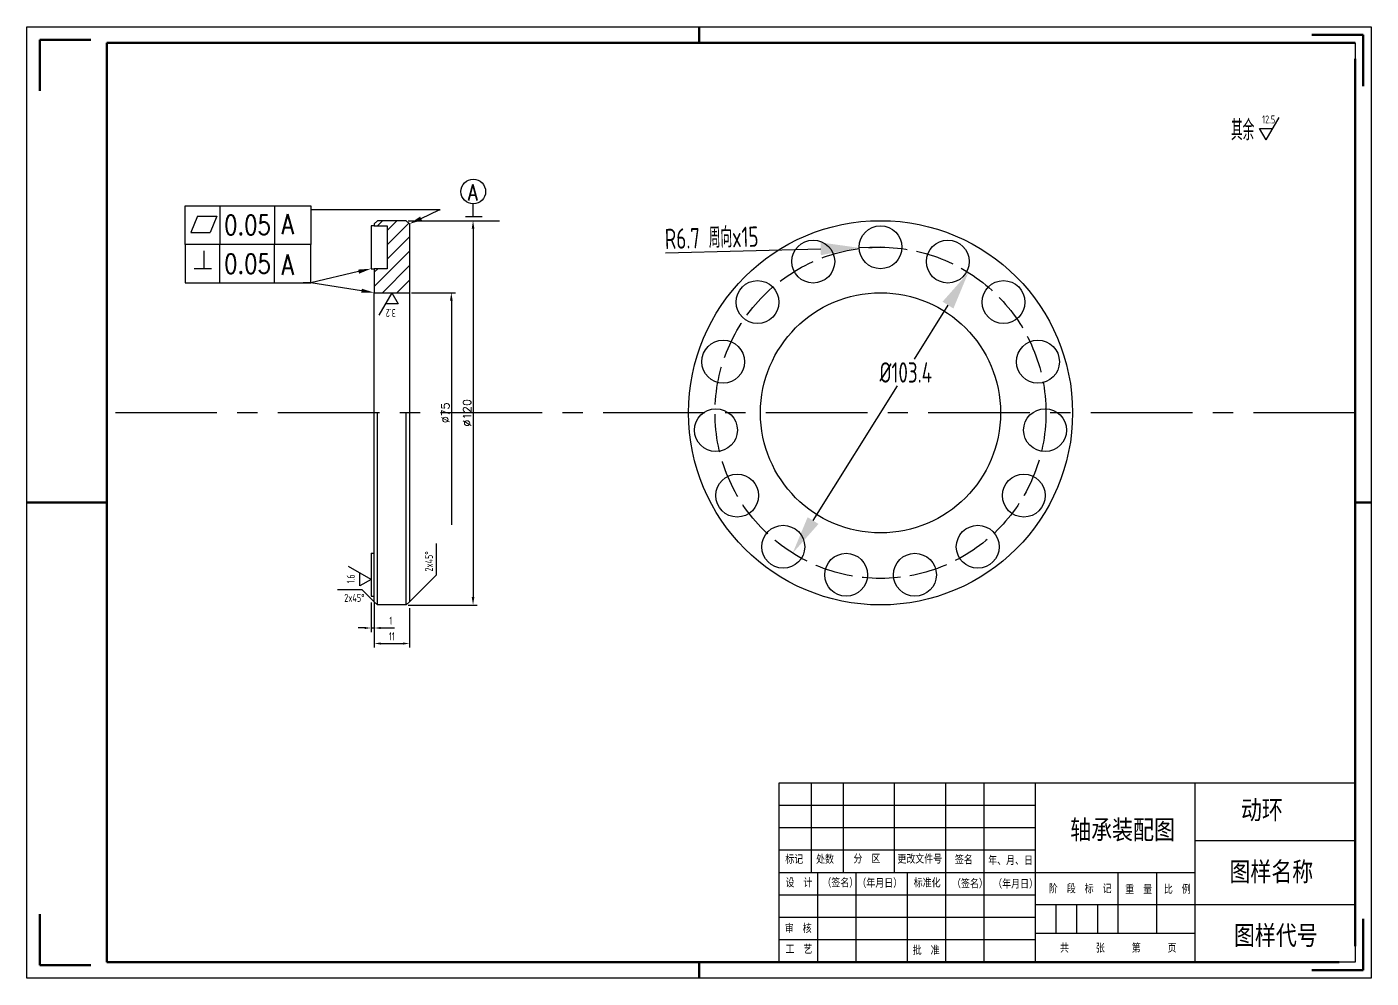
# Model space of a CAD drawing. Header units: millimetres. Extents: x 436 to 5898, y 1945 to 3729.
# Drawn here: x 2940 to 3360, y 1947.6 to 2244.6 of the extents above; entities that cross this region are included whole.
import ezdxf
from ezdxf import colors
from ezdxf.entities.mleader import LeaderData, LeaderLine
from ezdxf.math import Vec2, Vec3

# ---------------------------------------------------------------- set-up
doc = ezdxf.new("R2010")
doc.units = ezdxf.units.MM
doc.linetypes.add('ACAD_ISO02W100', pattern=[15, 12, -3])
doc.linetypes.add('CENTER', pattern=[50.8, 31.75, -6.35, 6.35, -6.35])
for name, color, linetype, lineweight in [('中心线层', 1, 'CENTER', 25), ('剖面线', 2, 'Continuous', 15), ('总内框线', 7, 'Continuous', 50), ('总外框线', 7, 'Continuous', 30), ('标注层', 3, 'Continuous', 25), ('虚线层', 4, 'ACAD_ISO02W100', 25)]:
    doc.layers.add(name, color=color, linetype=linetype, lineweight=lineweight)
doc.styles.get("Standard").update_dxf_attribs({"font": 'txt', "bigfont": 'gbcbig.shx'})
doc.styles.add('工程字', font='txt.shx', dxfattribs={"width": 0.8, "bigfont": 'gbcbig.shx'})
doc.styles.add('陈杰（2）', font='gbenor.shx', dxfattribs={"width": 0.8, "bigfont": 'gbcbig.shx'})
doc.dimstyles.new('ISO-25', dxfattribs={"dimtxt": 2.5, "dimasz": 2.5, "dimexe": 1.25, "dimexo": 0.625, "dimtad": 1, "dimdec": 3, "dimlfac": 2.222222, "dimtxsty": 'Standard', "dimcen": 2.5, "dimadec": 0, "dimazin": 0, "dimtp": -0.145, "dimtm": 0.18, "dimtfac": 1, "dimtdec": 3, "dimtmove": 1, "dimatfit": 3, "dimfxl": 1, "dimarcsym": 0})
doc.dimstyles.new('ISO-25$3', dxfattribs={"dimtxt": 15, "dimasz": 12, "dimexe": 1.25, "dimexo": 2, "dimgap": 1, "dimtad": 1, "dimtih": 1, "dimtoh": 1, "dimdec": 3, "dimlfac": 2.222222, "dimdsep": 46, "dimtxsty": '陈杰（2）', "dimcen": 2.5, "dimadec": 0, "dimazin": 0, "dimtp": -0.145, "dimtm": 0.18, "dimtfac": 1, "dimtdec": 3, "dimtmove": 2, "dimatfit": 3, "dimfxl": 1, "dimarcsym": 0})
doc.dimstyles.new('字体小精度小数点1', dxfattribs={"dimtxt": 2.5, "dimasz": 2, "dimexe": 1.25, "dimexo": 2, "dimgap": 1, "dimtad": 1, "dimdec": 1, "dimdsep": 46, "dimtxsty": '陈杰（2）', "dimcen": 2.5, "dimadec": 0, "dimazin": 0, "dimtfac": 1, "dimtdec": 1, "dimtmove": 0, "dimatfit": 1, "dimfxl": 1, "dimarcsym": 0})

# ---------------------------------------------------------------- blocks, each defined once
blk = doc.blocks.new('*U145')
blk.add_circle((0, 0), 6.7)
blk = doc.blocks.new('*U146')
at = {"color": 0, "linetype": 'ByBlock', "lineweight": -2, "transparency": 16777216}
blk.add_blockref('*U145', (4744.27, 3748.82), dxfattribs=at)
for p, rotation in [((4723.24, 3744.35), 23.99999999999999), ((4765.29, 3744.35), 336.0000000000001), ((4705.84, 3731.71), 47.99999999999999), ((4782.69, 3731.71), 312), ((4695.1, 3713.09), 71.99999999999997), ((4793.44, 3713.09), 288), ((4692.85, 3691.71), 96), ((4795.68, 3691.71), 264), ((4699.49, 3671.27), 120), ((4789.04, 3671.27), 240), ((4713.88, 3655.29), 144), ((4774.65, 3655.29), 216), ((4733.52, 3646.55), 168.0000000000001), ((4755.01, 3646.55), 192)]:
    blk.add_blockref('*U145', p, dxfattribs=dict(at, rotation=rotation))
blk = doc.blocks.new('*D147')
at = {"layer": 'Defpoints', "color": 0, "transparency": 16777216}
for p in [(3199.99, 2175.64), (3206.68, 2175.81)]:
    blk.add_point(p, dxfattribs=at)
at = {"layer": '标注层', "color": 0, "lineweight": -2, "transparency": 16777216}
for p, q in [((3206.68, 2175.81), (3199.99, 2175.64)), ((3139.45, 2174.03), (3187.99, 2175.32))]:
    blk.add_line(p, q, dxfattribs=at)
at = {"layer": '标注层', "color": 0, "transparency": 16777216}
blk.add_solid([(3187.94, 2177.32), (3188.04, 2173.32), (3199.99, 2175.64)], dxfattribs=at)
at = {"layer": '标注层', "color": 0, "transparency": 16777216, "insert": (3153.92, 2178.76), "char_height": 15, "attachment_point": 5, "rotation": 1.5207, "style": '陈杰（2）'}
blk.add_mtext('{\\H0.42223x;R6.7 周向x15}', dxfattribs=at)
blk = doc.blocks.new('*D148')
at = {"layer": 'Defpoints', "color": 0, "transparency": 16777216}
for p in [(3234.13, 2167.93), (3179.23, 2080.3)]:
    blk.add_point(p, dxfattribs=at)
at = {"layer": '标注层', "color": 0, "lineweight": -2, "transparency": 16777216}
for p, q in [((3227.76, 2157.76), (3217.19, 2140.89)), ((3185.61, 2090.47), (3211.97, 2132.55))]:
    blk.add_line(p, q, dxfattribs=at)
at = {"layer": '标注层', "color": 0, "transparency": 16777216}
for points in [[(3226.07, 2158.82), (3229.46, 2156.69), (3234.13, 2167.93)], [(3183.91, 2091.53), (3187.3, 2089.41), (3179.23, 2080.3)]]:
    blk.add_solid(points, dxfattribs=at)
at = {"layer": '标注层', "color": 0, "transparency": 16777216, "insert": (3214.58, 2136.72), "char_height": 15, "attachment_point": 5, "style": '陈杰（2）'}
blk.add_mtext('{\\H0.42223x;%%C103.4}', dxfattribs=at)
blk = doc.blocks.new('*D151')
at = {"layer": 'Defpoints', "color": 0, "transparency": 16777216}
for p in [(3058.51, 2184.11), (3058.51, 2064.11), (3079.37, 2064.11)]:
    blk.add_point(p, dxfattribs=at)
at = {"layer": '标注层', "color": 0, "lineweight": -2, "transparency": 16777216}
for p, q in [((3059.13, 2184.11), (3080.62, 2184.11)), ((3079.37, 2181.61), (3079.37, 2066.61)), ((3059.13, 2064.11), (3080.62, 2064.11))]:
    blk.add_line(p, q, dxfattribs=at)
at = {"layer": '标注层', "color": 0, "transparency": 16777216}
for points in [[(3078.95, 2181.61), (3079.78, 2181.61), (3079.37, 2184.11)], [(3078.95, 2066.61), (3079.78, 2066.61), (3079.37, 2064.11)]]:
    blk.add_solid(points, dxfattribs=at)
at = {"layer": '标注层', "color": 0, "transparency": 16777216, "insert": (3077.49, 2124.11), "char_height": 2.5, "attachment_point": 5, "rotation": 90}
blk.add_mtext('%%C120', dxfattribs=at)
blk = doc.blocks.new('*D149')
at = {"layer": 'Defpoints', "color": 0, "transparency": 16777216}
for p in [(3047.51, 2066.84), (3048.51, 2066.84), (3048.51, 2056.93)]:
    blk.add_point(p, dxfattribs=at)
at = {"layer": '标注层', "color": 0, "lineweight": -2, "transparency": 16777216}
for p, q in [((3047.51, 2064.84), (3047.51, 2055.68)), ((3048.51, 2064.84), (3048.51, 2055.68)), ((3045.51, 2056.93), (3043.51, 2056.93)), ((3047.51, 2056.93), (3048.51, 2056.93)), ((3050.51, 2056.93), (3054.84, 2056.93))]:
    blk.add_line(p, q, dxfattribs=at)
at = {"layer": '标注层', "color": 0, "transparency": 16777216}
for points in [[(3045.51, 2057.26), (3045.51, 2056.6), (3047.51, 2056.93)], [(3050.51, 2057.26), (3050.51, 2056.6), (3048.51, 2056.93)]]:
    blk.add_solid(points, dxfattribs=at)
at = {"layer": '标注层', "color": 0, "transparency": 16777216, "insert": (3053.67, 2059.18), "char_height": 2.5, "attachment_point": 5, "style": '陈杰（2）'}
blk.add_mtext('1', dxfattribs=at)
blk = doc.blocks.new('*D150')
at = {"layer": 'Defpoints', "color": 0, "transparency": 16777216}
for p in [(3048.51, 2065.11), (3059.51, 2065.11), (3059.51, 2052.09)]:
    blk.add_point(p, dxfattribs=at)
at = {"layer": '标注层', "color": 0, "lineweight": -2, "transparency": 16777216}
for p, q in [((3048.51, 2063.11), (3048.51, 2050.84)), ((3059.51, 2063.11), (3059.51, 2050.84)), ((3050.51, 2052.09), (3057.51, 2052.09))]:
    blk.add_line(p, q, dxfattribs=at)
at = {"layer": '标注层', "color": 0, "transparency": 16777216}
for points in [[(3050.51, 2052.42), (3050.51, 2051.75), (3048.51, 2052.09)], [(3057.51, 2052.42), (3057.51, 2051.75), (3059.51, 2052.09)]]:
    blk.add_solid(points, dxfattribs=at)
at = {"layer": '标注层', "color": 0, "transparency": 16777216, "insert": (3054.01, 2054.34), "char_height": 2.5, "attachment_point": 5, "style": '陈杰（2）'}
blk.add_mtext('11', dxfattribs=at)

msp = doc.modelspace()

# ---------------------------------------------------------------- hatches: boundary and pattern name
at = {"layer": '剖面线'}
h = msp.add_hatch(dxfattribs=at)
h.set_pattern_fill('ANSI31', color=256)
h.set_pattern_definition([(45, (-296.1793, -543.5266), (-2.245064, 2.245064), [])])
h.paths.add_polyline_path([(3059.50599, 2183.11402), (3058.50599, 2184.11402), (3049.50599, 2184.11402), (3048.50599, 2183.11402), (3048.50599, 2182.51402), (3052.50599, 2182.51402), (3052.50599, 2169.11402), (3048.50599, 2169.11402), (3048.50599, 2161.61402), (3059.50599, 2161.61402)])

# ---------------------------------------------------------------- linework, layer by layer
for p, q in [((3354.96697, 2239.61572), (3354.96697, 2054.61572)), ((2989.42953, 2176.70203), (2989.42953, 2188.69955)), ((2989.42953, 2188.69955), (2990.40108, 2188.69955)), ((2990.40108, 2188.69955), (3028.70236, 2188.69955)), ((3000.28373, 2188.69955), (3000.28373, 2176.70203)), ((3017.31847, 2188.69955), (3017.31847, 2176.70203)), ((3028.70236, 2188.69955), (3028.70236, 2176.70203)), ((3049.50599, 2184.11402), (3048.50599, 2183.11402)), ((3058.50599, 2184.11402), (3049.50599, 2184.11402)), ((3058.50599, 2184.11402), (3059.50599, 2183.11402)), ((3048.50599, 2182.51402), (3047.50599, 2182.51402)), ((3047.50599, 2182.51402), (3047.50599, 2169.11402)), ((3048.50599, 2183.11402), (3048.50599, 2182.51402)), ((3048.50599, 2182.51402), (3052.50599, 2182.51402)), ((3052.50599, 2182.51402), (3052.50599, 2169.11402)), ((3059.50599, 2183.11402), (3059.50599, 2065.11402)), ((3028.70236, 2176.70203), (2989.42953, 2176.70203)), ((3028.70236, 2176.70203), (2989.42953, 2176.70203)), ((2989.42953, 2176.70203), (2989.42953, 2164.7045)), ((3000.28373, 2164.7045), (3000.28373, 2176.70203)), ((3017.31847, 2164.7045), (3017.31847, 2176.70203)), ((3028.70236, 2164.7045), (3028.70236, 2176.70203)), ((3047.50599, 2169.11402), (3048.50599, 2169.11402)), ((3048.50599, 2169.11402), (3048.50599, 2161.61402)), ((3052.50599, 2169.11402), (3048.50599, 2169.11402)), ((2989.42953, 2164.7045), (2990.40108, 2164.7045)), ((2990.40108, 2164.7045), (3028.70236, 2164.7045)), ((3048.50599, 2161.61402), (3059.50599, 2161.61402)), ((3048.50599, 2080.24379), (3048.50599, 2161.61402)), ((3049.50599, 2064.11402), (3049.50599, 2124.11402)), ((3058.50599, 2064.11402), (3058.50599, 2124.11402)), ((3047.50599, 2080.24379), (3047.50599, 2066.84379)), ((3047.50599, 2080.24379), (3048.50599, 2080.24379)), ((3048.50599, 2065.71402), (3048.50599, 2080.24379)), ((3047.50599, 2066.84379), (3048.50599, 2066.84379)), ((3048.50599, 2065.11402), (3048.50599, 2065.71402)), ((3048.50599, 2065.11402), (3049.50599, 2064.11402)), ((3058.50599, 2064.11402), (3049.50599, 2064.11402)), ((3059.50599, 2065.11402), (3058.50599, 2064.11402)), ((3174.96697, 2008.61572), (3354.96697, 2008.61572)), ((3174.96697, 1952.61572), (3174.96697, 2008.61572)), ((3184.96697, 2008.61572), (3184.96697, 1980.61572)), ((3194.96697, 2008.61572), (3194.96697, 1980.61572)), ((3210.96697, 2008.61572), (3210.96697, 1980.61572)), ((3226.96697, 2008.61572), (3226.96697, 1980.61572)), ((3238.96697, 2008.61572), (3238.96697, 1952.61572)), ((3254.96697, 2008.61572), (3254.96697, 1952.61572)), ((3304.96697, 1952.61572), (3304.96697, 2008.61572)), ((3354.96697, 2008.61572), (3354.96697, 1952.61572)), ((3174.96697, 2001.61572), (3254.96697, 2001.61572)), ((3174.96697, 1994.61572), (3254.96697, 1994.61572)), ((3174.96697, 1987.61572), (3254.96697, 1987.61572)), ((3304.96697, 1990.61572), (3354.96697, 1990.61572)), ((3174.96697, 1980.61572), (3304.96697, 1980.61572)), ((3186.96697, 1980.61572), (3186.96697, 1952.61572)), ((3198.96697, 1980.61572), (3198.96697, 1952.61572)), ((3214.96697, 1980.61572), (3214.96697, 1952.61572)), ((3226.96697, 1980.61572), (3226.96697, 1952.61572)), ((3280.96697, 1961.61572), (3280.96697, 1980.61572)), ((3292.96697, 1961.61572), (3292.96697, 1980.61572)), ((3174.96697, 1973.61572), (3254.96697, 1973.61572)), ((3254.96697, 1970.61572), (3304.96697, 1970.61572)), ((3261.46697, 1970.61572), (3261.46697, 1961.61572)), ((3267.96697, 1970.61572), (3267.96697, 1961.61572)), ((3274.46697, 1970.61572), (3274.46697, 1961.61572)), ((3304.96697, 1970.61572), (3354.96697, 1970.61572)), ((3174.96697, 1966.61572), (3254.96697, 1966.61572)), ((3254.96697, 1961.61572), (3304.96697, 1961.61572)), ((3174.96697, 1959.61572), (3254.96697, 1959.61572)), ((3354.96697, 1952.61572), (3174.96697, 1952.61572))]:
    msp.add_line(p, q)
for radius in [60, 37.5]:
    msp.add_circle((3206.68346, 2124.11402), radius)
at = {"layer": '中心线层'}
msp.add_line((3354.96697, 2124.11402), (2964.96697, 2124.11402), dxfattribs=at)
at = {"layer": '总内框线'}
for p, q in [((3149.96697, 2239.61572), (3149.96697, 2244.61572)), ((2943.96697, 2240.61572), (2943.96697, 2224.61572)), ((2943.96697, 2240.61572), (2959.96697, 2240.61572)), ((2964.96697, 1952.61572), (2964.96697, 2239.61572)), ((2964.96697, 2239.61572), (3354.96697, 2239.61572)), ((3357.46697, 2242.11572), (3341.46697, 2242.11572)), ((3357.46697, 2242.11572), (3357.46697, 2226.11572)), ((3354.96697, 2234.61572), (3354.96697, 1957.61572)), ((2939.96697, 2096.11572), (2964.96697, 2096.11572)), ((3354.96697, 2096.11572), (3359.96697, 2096.11572)), ((2943.96697, 1951.61572), (2943.96697, 1967.61572)), ((3357.46697, 1950.11572), (3357.46697, 1966.11572)), ((2943.96697, 1951.61572), (2959.96697, 1951.61572)), ((3349.96697, 1952.61572), (2964.96697, 1952.61572)), ((3149.96697, 1947.61572), (3149.96697, 1952.61572)), ((3357.46697, 1950.11572), (3341.46697, 1950.11572))]:
    msp.add_line(p, q, dxfattribs=at)
at = {"layer": '总外框线'}
for p, q in [((2939.96697, 1947.61572), (2939.96697, 2244.61572)), ((2939.96697, 2244.61572), (3359.96697, 2244.61572)), ((3359.96697, 2244.61572), (3359.96697, 1947.61572)), ((3359.96697, 1947.61572), (2939.96697, 1947.61572))]:
    msp.add_line(p, q, dxfattribs=at)
at = {"layer": '标注层'}
for p, q in [((3327.15472, 2209.36203), (3331.20221, 2216.36203)), ((3327.15472, 2209.36203), (3325.13097, 2212.86203)), ((3325.13097, 2212.86203), (3329.17847, 2212.86203)), ((3079.36699, 2185.33894), (3079.36699, 2189.24132)), ((2993.2251, 2185.52446), (2991.19418, 2180.40781)), ((2993.2251, 2185.52446), (2999.31501, 2185.52446)), ((2999.31501, 2185.52446), (2997.28409, 2180.40781)), ((3069.11559, 2187.48744), (3028.70236, 2187.48744)), ((3074.70215, 2184.11402), (3087.61683, 2184.11402)), ((3082.2252, 2185.33894), (3076.98659, 2185.33894)), ((2991.19418, 2180.40781), (2997.28409, 2180.40781)), ((2995.24185, 2174.65383), (2995.24185, 2169.22622)), ((2992.24221, 2169.22622), (2997.66931, 2169.22622)), ((3053.95456, 2161.61402), (3049.90706, 2154.61402)), ((3053.95456, 2161.61402), (3055.9783, 2158.11402)), ((3060.13099, 2161.61402), (3073.83708, 2161.61402)), ((3072.58708, 2159.11402), (3072.58708, 2089.11402)), ((3055.9783, 2158.11402), (3051.93081, 2158.11402)), ((3067.90129, 2073.50933), (3067.90129, 2083.29577)), ((3047.50599, 2072.10906), (3040.50599, 2076.15655)), ((3044.00599, 2070.08531), (3044.00599, 2074.13281)), ((3047.50599, 2072.10906), (3044.00599, 2070.08531)), ((3059.50599, 2065.11402), (3067.90129, 2073.50933)), ((3044.74291, 2068.8771), (3037.03005, 2068.8771)), ((3048.50599, 2065.11402), (3044.74291, 2068.8771))]:
    msp.add_line(p, q, dxfattribs=at)
msp.add_circle((3079.44347, 2193.21308), 3.85759, dxfattribs=at)
msp.add_solid([(3072.17042, 2159.11402), (3073.00375, 2159.11402), (3072.58708, 2161.61402)], dxfattribs=at)
at = {"layer": '虚线层'}
msp.add_circle((3206.68346, 2124.11402), 51.7, dxfattribs=at)

# ---------------------------------------------------------------- block references
msp.add_blockref('*U146', (-1537.58193, -1573.00353))

# ---------------------------------------------------------------- texts
at = {"width": 93.0192856, "attachment_point": 1, "style": '陈杰（2）'}
for s, insert, char_height in [('{\\fSimSun|b0|i0|c134|p2;动环}', (3319.31324, 2003.16548), 6), ('{\\fSimSun|b0|i0|c134|p2;轴承装配图}', (3265.93432, 1996.97753), 6), ('{\\fSimSun|b0|i0|c134|p2;标记}', (3176.92179, 1986.05624), 2.5), ('{\\fSimSun|b0|i0|c134|p2;处数}', (3186.54293, 1986.07114), 2.5), ('{\\fSimSun|b0|i0|c134|p2;分\u3000区}', (3198.20388, 1986.1953), 2.5), ('{\\fSimSun|b0|i0|c134|p2;更改文件号}', (3211.93865, 1986.14067), 2.5), ('{\\fSimSun|b0|i0|c134|p2;签名}', (3229.92304, 1985.88242), 2.5), ('{\\fSimSun|b0|i0|c134|p2;年、月、日}', (3240.31761, 1985.68872), 2.5), ('{\\fSimSun|b0|i0|c134|p2;图样名称}', (3315.69736, 1983.85113), 6), ('{\\fSimSun|b0|i0|c134|p2;设\u3000计}', (3176.98129, 1978.71579), 2.5), ('{\\fSimSun|b0|i0|c134|p2;（签名）}', (3188.52325, 1978.71579), 2.5), ('{\\fSimSun|b0|i0|c134|p2;\u3000（年月日）}', (3196.64852, 1978.60156), 2.5), ('{\\fSimSun|b0|i0|c134|p2;标准化}', (3217.0552, 1978.70089), 2.5), ('{\\fSimSun|b0|i0|c134|p2;（签名）}', (3229.02212, 1978.45256), 2.5), ('{\\fSimSun|b0|i0|c134|p2;（年月日）}', (3241.88997, 1978.35323), 2.5), ('{\\fSimSun|b0|i0|c134|p2;阶\u3000段\u3000标\u3000记}', (3259.27091, 1976.86826), 2.5), ('{\\fSimSun|b0|i0|c134|p2;重\u3000量}', (3283.15377, 1976.6398), 2.5), ('{\\fSimSun|b0|i0|c134|p2;比\u3000例}', (3295.20569, 1976.70933), 2.5), ('{\\fSimSun|b0|i0|c134|p2;审\u3000核}', (3176.7773, 1964.44709), 2.5), ('{\\fSimSun|b0|i0|c134|p2;图样代号}', (3317.09973, 1963.97528), 6), ('{\\fSimSun|b0|i0|c134|p2;工\u3000艺}', (3176.98129, 1957.96087), 2.5), ('{\\fSimSun|b0|i0|c134|p2;批\u3000准}', (3216.74922, 1957.64302), 2.5), ('{\\fSimSun|b0|i0|c134|p2;共\u3000\u3000\u3000张\u3000\u3000\u3000第\u3000\u3000\u3000页}', (3262.7641, 1958.34329), 2.5)]:
    msp.add_mtext(s, dxfattribs=dict(at, insert=insert, char_height=char_height))
at = {"layer": '标注层', "style": '工程字', "width": 0.8}
for s, height, p in [('0.05', 6.062367, (3001.59518, 2179.72036)), ('A', 6.33349, (3019.47685, 2179.86299)), ('0.05', 6.062367, (3001.59518, 2167.62133)), ('A', 6.33349, (3019.47685, 2167.18038))]:
    msp.add_text(s, height=height, dxfattribs=at).set_placement(p)
at = {"layer": '标注层', "insert": (3316.17955, 2215.52705), "char_height": 6.3335, "width": 11.0974874, "attachment_point": 1, "style": '陈杰（2）'}
msp.add_mtext('其余', dxfattribs=at)
at = {"layer": '标注层', "attachment_point": 1}
for s, width, gutter_width, insert, char_height, style in [('12.5', 12.1429296, 99.96479, (3325.91144, 2216.96285), 2.5, '陈杰（2）'), ('A', 3.2460629, 70.08104, (3077.75374, 2195.41194), 5, '工程字'), ('2x45°', 12.1429296, 99.96479, (3039.14168, 2067.59483), 2.5, '陈杰（2）')]:
    msp.add_mtext_dynamic_manual_height_columns(s, width=width, gutter_width=gutter_width, heights=[0], dxfattribs=dict(at, insert=insert, char_height=char_height, style=style))
at = {"layer": '标注层', "char_height": 2.5, "attachment_point": 1, "style": '陈杰（2）'}
for s, insert, rotation in [('3.2', (3055.19783, 2154.01321), 180), ('2x45°', (3064.32764, 2074.55762), 90), ('1.6', (3039.90517, 2070.86578), 90)]:
    msp.add_mtext_dynamic_manual_height_columns(s, width=12.1429296, gutter_width=99.96479, heights=[0], dxfattribs=dict(at, insert=insert, rotation=rotation))
at = {"layer": '标注层', "insert": (3070.71208, 2124.11402), "char_height": 2.5, "attachment_point": 5, "rotation": 90}
msp.add_mtext('%%C75', dxfattribs=at)

# ---------------------------------------------------------------- dimensions: what is measured, and where the dimension line sits
at = {"layer": '标注层'}
dim = msp.add_radius_dim(center=(3206.68346, 2175.81402), mpoint=(3199.98582, 2175.63622), text='{\\H0.42223x;R6.7 周向x15}', dimstyle='ISO-25', override={"dimtxt": 15, "dimasz": 12, "dimexo": 2, "dimgap": 1, "dimdsep": 46, "dimtxsty": '陈杰（2）'}, dxfattribs=at)
dim.commit()
dim.dimension.update_dxf_attribs({"geometry": '*D147', "text_midpoint": (3154.03382, 2174.41633), "dimtype": 164})
dim = msp.add_linear_dim(base=(3079.36699, 2064.11402), p1=(3058.50599, 2184.11402), p2=(3058.50599, 2064.11402), angle=90, text='%%C120', dimstyle='ISO-25', dxfattribs=at)
dim.commit()
dim.dimension.update_dxf_attribs({"geometry": '*D151', "text_midpoint": (3079.36699, 2124.11402), "dimtype": 160})
dim = msp.add_diameter_dim_2p(p1=(3179.23484, 2080.30235), p2=(3234.13209, 2167.9257), text='{\\H0.42223x;%%C103.4}', dimstyle='ISO-25$3', dxfattribs=at)
dim.commit()
dim.dimension.update_dxf_attribs({"geometry": '*D148', "text_midpoint": (3214.58023, 2136.71833), "dimtype": 163})
dim = msp.add_linear_dim(base=(3048.50599, 2056.92843), p1=(3047.50599, 2066.84379), p2=(3048.50599, 2066.84379), text='1', dimstyle='字体小精度小数点1', dxfattribs=at)
dim.commit()
dim.dimension.update_dxf_attribs({"geometry": '*D149', "text_midpoint": (3053.67266, 2059.17843)})
dim = msp.add_linear_dim(base=(3059.50599, 2052.08595), p1=(3048.50599, 2065.11402), p2=(3059.50599, 2065.11402), dimstyle='字体小精度小数点1', dxfattribs=at)
dim.commit()
dim.dimension.update_dxf_attribs({"geometry": '*D150', "text_midpoint": (3054.00599, 2054.33595)})

# ---------------------------------------------------------------- leaders
ml = msp.add_multileader_mtext('Standard', dxfattribs=at)
ml.set_content('', color=256)
ml.set_leader_properties()
ml.build(insert=Vec2(0, 0))
ml.multileader.update_dxf_attribs({"text_right_attachment_type": 6, "dogleg_length": 0.36})
ctx = ml.context
ctx.base_point, ctx.plane_origin = Vec3(3069.11559, 2187.48744), Vec3(3059.50599, 2175.81608)
ctx.right_attachment = 6
notes = []
notes.append((ctx, [(0, (1, 1, 0), (3068.75559, 2187.48744), (1, 0), 0.36, [(0, [(3059.50599, 2183.11402)], 0, [])])]))
ctx.mtext.insert, ctx.mtext.flow_direction = Vec3(3071.11559, 2189.48744), 5
ml = msp.add_multileader_mtext('Standard', dxfattribs=at)
ml.set_content('', color=256)
ml.set_leader_properties()
ml.build(insert=Vec2(0, 0))
ml.multileader.update_dxf_attribs({"text_right_attachment_type": 6, "dogleg_length": 0.36})
ctx = ml.context
ctx.base_point, ctx.plane_origin = Vec3(3024.34236, 2166.7045), Vec3(3047.50599, 2174.14866)
ctx.right_attachment, ctx.text_align_type = 6, 2
notes.append((ctx, [(0, (1, 1, 0), (3028.70236, 2164.7045), (-1, 0), 0.36, [(0, [(3047.50599, 2169.11402)], 0, [])])]))
ctx.mtext.insert, ctx.mtext.alignment, ctx.mtext.flow_direction = Vec3(3026.34236, 2168.7045), 3, 5
ml = msp.add_multileader_mtext('Standard', dxfattribs=at)
ml.set_content('', color=256)
ml.set_leader_properties()
ml.build(insert=Vec2(0, 0))
ml.multileader.update_dxf_attribs({"text_right_attachment_type": 6, "dogleg_length": 0.36})
ctx = ml.context
ctx.base_point, ctx.plane_origin = Vec3(3024.34236, 2166.7045), Vec3(3048.50599, 2164.32949)
ctx.right_attachment, ctx.text_align_type = 6, 2
notes.append((ctx, [(0, (1, 1, 0), (3028.70236, 2164.7045), (-1, 0), 0.36, [(0, [(3048.50599, 2161.61402)], 0, [])])]))
ctx.mtext.insert, ctx.mtext.alignment, ctx.mtext.flow_direction = Vec3(3026.34236, 2168.7045), 3, 5
for ctx, leaders in notes:
    for number, flags, end, landing, length, lines in leaders:
        leader = LeaderData()
        leader.index, (leader.has_last_leader_line, leader.has_dogleg_vector, leader.attachment_direction) = number, flags
        leader.last_leader_point, leader.dogleg_vector, leader.dogleg_length = Vec3(end), Vec3(landing), length
        for number, points, colour, breaks in lines:
            line = LeaderLine()
            line.index, line.vertices, line.color, line.breaks = number, Vec3.list(points), colors.encode_raw_color(colour), breaks
            leader.lines.append(line)
        ctx.leaders.append(leader)

doc.saveas('drawing.dxf')
